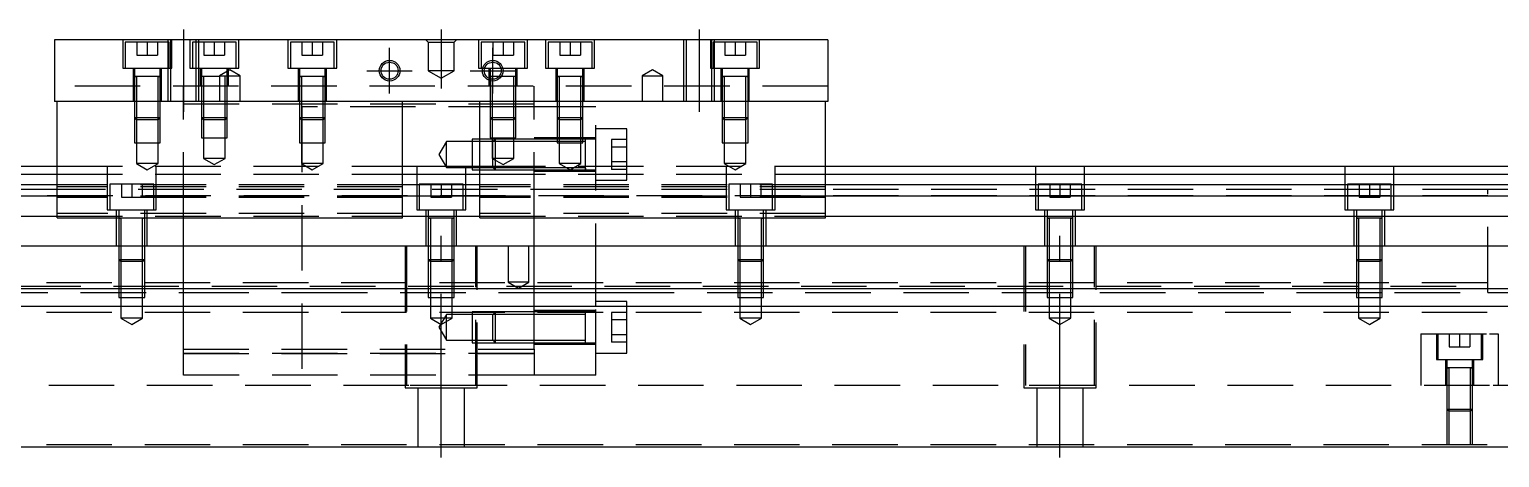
# Model space of a CAD drawing. Extents: x -20 to 743, y -294 to 102.
# Drawn here: x 180.1 to 465.2, y -242.8 to -159.8 of the extents above; entities that cross this region are included whole.
import ezdxf

# ---------------------------------------------------------------- set-up
doc = ezdxf.new("R2010")
doc.units = 0
doc.linetypes.add('CENTER', pattern=[50.8, 31.75, -6.35, 6.35, -6.35])
doc.linetypes.add('DASHED', pattern=[19.05, 12.7, -6.35])
doc.layers.get('0').update_dxf_attribs({"linetype": 'CONTINUOUS'})
doc.layers.add('CENTER', color=1, linetype='CENTER')

msp = doc.modelspace()

# ---------------------------------------------------------------- linework, layer by layer
at = {"color": 7, "linetype": 'CONTINUOUS'}
for p, q in [((185, -161.76), (185, -173.76)), ((335, -161.76), (185, -161.76)), ((335, -161.76), (335, -173.76)), ((335, -173.76), (185, -173.76)), ((185.5, -196.26), (185.5, -173.76)), ((252.5, -196.26), (252.5, -173.76)), ((267.5, -196.26), (267.5, -173.76)), ((334.5, -196.26), (334.5, -173.76)), ((0, -186.26), (185.5, -186.26)), ((0, -187.799608), (185.5, -187.799608)), ((252.5, -186.26), (267.5, -186.26)), ((252.5, -187.799608), (267.5, -187.799608)), ((334.5, -186.26), (520, -186.26)), ((334.5, -187.799608), (520, -187.799608)), ((185.5, -189.88154), (0, -189.88154)), ((267.5, -189.88154), (252.5, -189.88154)), ((520, -189.88154), (334.5, -189.88154)), ((185.5, -192.096666), (0, -192.096666)), ((267.5, -192.096666), (252.5, -192.096666)), ((520, -192.096666), (334.5, -192.096666)), ((0, -195.941934), (185.5, -195.941934)), ((185.5, -196.26), (252.5, -196.26)), ((252.5, -195.941934), (267.5, -195.941934)), ((267.5, -196.26), (334.5, -196.26)), ((334.5, -195.941934), (520, -195.941934)), ((520, -201.76), (0, -201.76)), ((520, -210.06), (0, -210.06)), ((520, -213.46), (0, -213.46)), ((520, -240.76), (0, -240.76))]:
    msp.add_line(p, q, dxfattribs=at)
at = {"color": 3, "linetype": 'DASHED'}
for p, q in [((198.25, -161.76), (198.25, -167.26)), ((207.25, -162.26), (198.75, -162.26)), ((198.75, -162.26), (198.75, -167.26)), ((201, -162.26), (201, -164.76)), ((203, -162.26), (203, -164.76)), ((205, -162.26), (205, -164.76)), ((207.000006, -161.76), (207.000006, -162.26)), ((207.000006, -162.26), (207.000006, -167.26)), ((207.25, -167.26), (207.25, -162.26)), ((207.5, -161.76), (207.5, -173.76)), ((207.75, -167.26), (207.75, -161.76)), ((211.25, -161.76), (211.25, -167.26)), ((212.999994, -162.26), (211.75, -162.26)), ((211.75, -162.26), (211.75, -167.26)), ((212.5, -173.76), (212.5, -161.76)), ((212.999994, -173.76), (212.999994, -161.76)), ((220.25, -162.26), (212.999994, -162.26)), ((214, -162.26), (214, -164.76)), ((216, -162.26), (216, -164.76)), ((218, -162.26), (218, -164.76)), ((220.25, -167.26), (220.25, -162.26)), ((220.75, -167.26), (220.75, -161.76)), ((230.25, -161.76), (230.25, -167.26)), ((239.25, -162.26), (230.75, -162.26)), ((230.75, -162.26), (230.75, -167.26)), ((233, -162.26), (233, -164.76)), ((235, -162.26), (235, -164.76)), ((237, -162.26), (237, -164.76)), ((239.25, -167.26), (239.25, -162.26)), ((239.75, -167.26), (239.75, -161.76)), ((257.5, -162.26), (257, -161.76)), ((257.5, -162.26), (257.5, -167.76)), ((257.5, -162.26), (262.5, -162.26)), ((262.5, -162.26), (263, -161.76)), ((262.5, -167.76), (262.5, -162.26)), ((267.25, -161.76), (267.25, -167.26)), ((276.25, -162.26), (267.75, -162.26)), ((267.75, -162.26), (267.75, -167.26)), ((270, -162.26), (270, -164.76)), ((272, -162.26), (272, -164.76)), ((274, -162.26), (274, -164.76)), ((276.25, -167.26), (276.25, -162.26)), ((276.75, -167.26), (276.75, -161.76)), ((280.25, -161.76), (280.25, -167.26)), ((289.25, -162.26), (280.75, -162.26)), ((280.75, -162.26), (280.75, -167.26)), ((283, -162.26), (283, -164.76)), ((285, -162.26), (285, -164.76)), ((287, -162.26), (287, -164.76)), ((289.25, -167.26), (289.25, -162.26)), ((289.75, -167.26), (289.75, -161.76)), ((307.000006, -161.76), (307.000006, -173.76)), ((307.5, -161.76), (307.5, -173.76)), ((312.25, -161.76), (312.25, -167.26)), ((312.5, -173.76), (312.5, -161.76)), ((321.25, -162.26), (312.75, -162.26)), ((312.75, -162.26), (312.75, -167.26)), ((312.999994, -162.26), (312.999994, -161.76)), ((312.999994, -167.26), (312.999994, -162.26)), ((315, -162.26), (315, -164.76)), ((317, -162.26), (317, -164.76)), ((319, -162.26), (319, -164.76)), ((321.25, -167.26), (321.25, -162.26)), ((321.75, -167.26), (321.75, -161.76)), ((201, -164.76), (203, -164.76)), ((203, -164.76), (205, -164.76)), ((214, -164.76), (216, -164.76)), ((216, -164.76), (218, -164.76)), ((233, -164.76), (235, -164.76)), ((235, -164.76), (237, -164.76)), ((270, -164.76), (272, -164.76)), ((272, -164.76), (274, -164.76)), ((283, -164.76), (285, -164.76)), ((285, -164.76), (287, -164.76)), ((315, -164.76), (317, -164.76)), ((317, -164.76), (319, -164.76)), ((198.25, -167.26), (207.75, -167.26)), ((200.25, -167.26), (200.25, -173.76)), ((200.5, -167.26), (200.5, -168.86)), ((205.5, -168.86), (205.5, -167.26)), ((205.75, -173.76), (205.75, -167.26)), ((207.000006, -167.26), (207.000006, -173.76)), ((211.25, -167.26), (220.75, -167.26)), ((213.25, -167.26), (213.25, -170.76)), ((213.5, -167.26), (213.5, -168.86)), ((219, -167.6053), (217, -168.76)), ((218.5, -168.86), (218.5, -167.26)), ((218.75, -170.76), (218.75, -167.26)), ((221, -168.76), (219, -167.6053)), ((230.25, -167.26), (239.75, -167.26)), ((232.25, -167.26), (232.25, -173.76)), ((232.5, -167.26), (232.5, -168.86)), ((237.5, -168.86), (237.5, -167.26)), ((237.75, -173.76), (237.75, -167.26)), ((262.5, -167.76), (257.5, -167.76)), ((257.5, -167.76), (260, -169.203376)), ((260, -169.203376), (262.5, -167.76)), ((267.25, -167.26), (276.75, -167.26)), ((269.25, -167.26), (269.25, -170.76)), ((269.5, -167.26), (269.5, -168.86)), ((274.5, -168.86), (274.5, -167.26)), ((274.75, -170.76), (274.75, -167.26)), ((280.25, -167.26), (289.75, -167.26)), ((282.25, -167.26), (282.25, -173.76)), ((282.5, -167.26), (282.5, -168.86)), ((287.5, -168.86), (287.5, -167.26)), ((287.75, -173.76), (287.75, -167.26)), ((301, -167.6053), (299, -168.76)), ((303, -168.76), (301, -167.6053)), ((312.25, -167.26), (321.75, -167.26)), ((312.999994, -173.76), (312.999994, -167.26)), ((314.25, -167.26), (314.25, -173.76)), ((314.5, -167.26), (314.5, -168.86)), ((319.5, -168.86), (319.5, -167.26)), ((319.75, -173.76), (319.75, -167.26)), ((335, -170.76), (185, -170.76)), ((200.5, -168.855), (200.5, -168.86)), ((200.5, -168.86), (200.757448, -168.86)), ((200.757468, -168.86), (200.5, -168.86)), ((200.5, -168.86), (200.5, -173.75998)), ((200.5, -168.86), (200.5, -168.865)), ((205.242552, -168.86), (200.757468, -168.86)), ((200.9, -168.86), (200.9, -173.75998)), ((205.1, -173.75998), (205.1, -168.86)), ((205.5, -168.86), (205.242552, -168.86)), ((205.242602, -168.86), (205.5, -168.86)), ((205.5, -168.86), (205.5, -168.855)), ((205.5, -173.75998), (205.5, -168.86)), ((205.5, -168.865), (205.5, -168.86)), ((210, -173.76), (210, -170.76)), ((213.5, -168.855), (213.5, -168.86)), ((213.757468, -168.86), (213.5, -168.86)), ((213.5, -168.86), (213.5, -168.865)), ((213.5, -168.86), (213.5, -170.75998)), ((213.5, -170.76), (213.5, -173.76)), ((213.500006, -170.76), (213.500006, -173.76)), ((216.902224, -168.86), (213.757468, -168.86)), ((213.9, -168.86), (213.9, -170.75998)), ((213.9, -170.76), (213.9, -173.76)), ((217, -168.76), (219, -168.76)), ((217, -168.76), (217, -173.76)), ((218.1, -170.75998), (218.1, -168.86)), ((218.1, -173.76), (218.1, -170.76)), ((218.499994, -173.76), (218.499994, -170.76)), ((218.5, -168.86), (218.5, -168.855)), ((218.5, -168.865), (218.5, -168.86)), ((218.5, -170.75998), (218.5, -168.86)), ((218.5, -173.76), (218.5, -170.76)), ((219, -168.76), (221, -168.76)), ((221, -173.76), (221, -168.76)), ((232.5, -168.855), (232.5, -168.86)), ((232.5, -168.86), (232.757448, -168.86)), ((232.757468, -168.86), (232.5, -168.86)), ((232.5, -168.86), (232.5, -168.865)), ((232.5, -168.86), (232.5, -173.75998)), ((237.242552, -168.86), (232.757468, -168.86)), ((232.9, -168.86), (232.9, -173.75998)), ((237.1, -173.75998), (237.1, -168.86)), ((237.5, -168.86), (237.242552, -168.86)), ((237.242602, -168.86), (237.5, -168.86)), ((237.5, -168.86), (237.5, -168.855)), ((237.5, -168.865), (237.5, -168.86)), ((237.5, -173.75998), (237.5, -168.86)), ((269.5, -168.855), (269.5, -168.86)), ((269.757468, -168.86), (269.5, -168.86)), ((269.5, -168.86), (269.5, -169.332418)), ((269.5, -168.86), (269.5, -168.865)), ((269.5, -169.332418), (269.5, -169.696492)), ((269.5, -169.696492), (269.5, -170.75998)), ((269.5, -170.76), (269.5, -176.86)), ((269.500006, -170.76), (269.500006, -176.86)), ((271.229562, -168.86), (269.757468, -168.86)), ((269.9, -168.86), (269.9, -169.406966)), ((269.9, -169.406966), (269.9, -169.757498)), ((269.9, -169.757498), (269.9, -170.75998)), ((269.9, -170.76), (269.9, -177.26)), ((271.669968, -168.86), (271.229562, -168.86)), ((271.67033, -168.86), (271.229838, -168.86)), ((274.242552, -168.86), (271.669968, -168.86)), ((274.1, -170.75998), (274.1, -168.86)), ((274.1, -173.76), (274.1, -170.76)), ((274.5, -168.86), (274.242552, -168.86)), ((274.499994, -173.76), (274.499994, -170.76)), ((274.5, -168.86), (274.5, -168.855)), ((274.5, -170.75998), (274.5, -168.86)), ((274.5, -168.865), (274.5, -168.86)), ((274.5, -173.76), (274.5, -170.76)), ((278, -173.76), (278, -170.76)), ((282.5, -168.855), (282.5, -168.86)), ((282.5, -168.86), (282.757448, -168.86)), ((282.757468, -168.86), (282.5, -168.86)), ((282.5, -168.86), (282.5, -173.75998)), ((282.5, -168.86), (282.5, -168.865)), ((287.242552, -168.86), (282.757468, -168.86)), ((282.9, -168.86), (282.9, -173.75998)), ((287.1, -173.75998), (287.1, -168.86)), ((287.5, -168.86), (287.242552, -168.86)), ((287.242602, -168.86), (287.5, -168.86)), ((287.5, -168.86), (287.5, -168.855)), ((287.5, -173.75998), (287.5, -168.86)), ((287.5, -168.865), (287.5, -168.86)), ((299, -168.76), (301, -168.76)), ((299, -168.76), (299, -173.76)), ((301, -168.76), (303, -168.76)), ((303, -173.76), (303, -168.76)), ((314.5, -168.855), (314.5, -168.86)), ((314.5, -168.86), (314.757448, -168.86)), ((314.757468, -168.86), (314.5, -168.86)), ((314.5, -168.86), (314.5, -168.865)), ((314.5, -168.86), (314.5, -173.75998)), ((319.242552, -168.86), (314.757468, -168.86)), ((314.9, -168.86), (314.9, -173.75998)), ((319.1, -173.75998), (319.1, -168.86)), ((319.5, -168.86), (319.242552, -168.86)), ((319.242602, -168.86), (319.5, -168.86)), ((319.5, -168.86), (319.5, -168.855)), ((319.5, -168.865), (319.5, -168.86)), ((319.5, -173.75998), (319.5, -168.86)), ((200.5, -173.76), (200.5, -176.86)), ((200.500006, -173.76), (200.500006, -176.860006)), ((200.9, -173.76), (200.9, -177.26)), ((205.1, -177.26), (205.1, -173.76)), ((205.499994, -176.860006), (205.499994, -173.76)), ((205.5, -176.86), (205.5, -173.76)), ((210, -196.26), (210, -173.76)), ((213.5, -173.76), (213.5, -176.86)), ((213.500006, -173.76), (213.500006, -176.860006)), ((213.9, -173.76), (213.9, -177.26)), ((218.1, -177.26), (218.1, -173.76)), ((218.499994, -176.860006), (218.499994, -173.76)), ((218.5, -176.86), (218.5, -173.76)), ((232.5, -173.76), (232.5, -176.86)), ((232.500006, -173.76), (232.500006, -176.860006)), ((232.9, -173.76), (232.9, -177.26)), ((237.1, -177.26), (237.1, -173.76)), ((237.499994, -176.860006), (237.499994, -173.76)), ((237.5, -176.86), (237.5, -173.76)), ((274.1, -177.26), (274.1, -173.76)), ((274.499994, -176.860006), (274.499994, -173.76)), ((274.5, -176.86), (274.5, -173.76)), ((278, -196.26), (278, -173.76)), ((282.5, -173.76), (282.5, -176.86)), ((282.500006, -173.76), (282.500006, -176.860006)), ((282.9, -173.76), (282.9, -177.26)), ((287.1, -177.26), (287.1, -173.76)), ((287.499994, -176.860006), (287.499994, -173.76)), ((287.5, -176.86), (287.5, -173.76)), ((314.5, -173.76), (314.5, -176.86)), ((314.500006, -173.76), (314.500006, -176.860006)), ((314.9, -173.76), (314.9, -177.26)), ((319.1, -177.26), (319.1, -173.76)), ((319.499994, -176.860006), (319.499994, -173.76)), ((319.5, -176.86), (319.5, -173.76)), ((278, -174.26), (210, -174.26)), ((233, -174.76), (233, -226.76)), ((274.1, -174.76), (233, -174.76)), ((274.5, -174.76), (274.1, -174.76)), ((278, -174.76), (274.5, -174.76)), ((282.5, -174.76), (278, -174.76)), ((282.9, -174.76), (282.5, -174.76)), ((287.1, -174.76), (282.9, -174.76)), ((287.5, -174.76), (287.1, -174.76)), ((290, -174.76), (287.5, -174.76)), ((290, -210.06), (290, -174.76)), ((200.5, -176.86), (205.5, -176.86)), ((200.5, -176.86), (200.9, -177.26)), ((200.500006, -176.86002), (200.500006, -181.76)), ((205.1, -177.26), (200.9, -177.26)), ((200.9, -177.26002), (200.9, -181.76)), ((205.1, -177.26), (205.5, -176.86)), ((205.1, -181.76), (205.1, -177.26002)), ((205.499994, -181.76), (205.499994, -176.86002)), ((213.5, -176.86), (218.5, -176.86)), ((213.5, -176.86), (213.9, -177.26)), ((213.500006, -176.86002), (213.500006, -180.76)), ((218.1, -177.26), (213.9, -177.26)), ((213.9, -177.26002), (213.9, -180.76)), ((218.1, -177.26), (218.5, -176.86)), ((218.1, -180.76), (218.1, -177.26002)), ((218.499994, -180.76), (218.499994, -176.86002)), ((232.5, -176.86), (237.5, -176.86)), ((232.5, -176.86), (232.9, -177.26)), ((232.500006, -176.86002), (232.500006, -181.76)), ((237.1, -177.26), (232.9, -177.26)), ((232.9, -177.26002), (232.9, -181.76)), ((237.1, -177.26), (237.5, -176.86)), ((237.1, -181.76), (237.1, -177.26002)), ((237.499994, -181.76), (237.499994, -176.86002)), ((269.5, -176.86), (274.5, -176.86)), ((269.5, -176.86), (269.9, -177.26)), ((269.500006, -176.86002), (269.500006, -180.76)), ((274.1, -177.26), (269.9, -177.26)), ((269.9, -177.26002), (269.9, -180.76)), ((274.1, -177.26), (274.5, -176.86)), ((274.1, -180.76), (274.1, -177.26002)), ((274.499994, -180.76), (274.499994, -176.86002)), ((282.5, -176.86), (287.5, -176.86)), ((282.5, -176.86), (282.9, -177.26)), ((282.500006, -176.86002), (282.500006, -181.76)), ((287.1, -177.26), (282.9, -177.26)), ((282.9, -177.26002), (282.9, -181.76)), ((287.1, -177.26), (287.5, -176.86)), ((287.1, -181.76), (287.1, -177.26002)), ((287.499994, -181.76), (287.499994, -176.86002)), ((296, -179.01), (290, -179.01)), ((296, -189.01), (296, -179.01)), ((314.5, -176.86), (319.5, -176.86)), ((314.5, -176.86), (314.9, -177.26)), ((314.500006, -176.86002), (314.500006, -181.76)), ((319.1, -177.26), (314.9, -177.26)), ((314.9, -177.26002), (314.9, -181.76)), ((319.1, -177.26), (319.5, -176.86)), ((319.1, -181.76), (319.1, -177.26002)), ((319.499994, -181.76), (319.499994, -176.86002)), ((200.500006, -181.76), (205.499994, -181.76)), ((200.9, -181.76), (200.9, -185.76)), ((205.1, -185.76), (205.1, -181.76)), ((213.500006, -180.76), (218.499994, -180.76)), ((213.9, -180.76), (213.9, -184.76)), ((218.1, -184.76), (218.1, -180.76)), ((232.500006, -181.76), (237.499994, -181.76)), ((232.9, -181.76), (232.9, -185.76)), ((237.1, -185.76), (237.1, -181.76)), ((261, -181.51), (259.556624, -184.01)), ((261, -186.51), (261, -181.51)), ((266, -181.51), (261, -181.51)), ((266, -181.010006), (266, -187.009994)), ((270.49998, -181.010006), (266, -181.010006)), ((269.99998, -181.51), (266, -181.51)), ((269.500006, -180.76), (274.499994, -180.76)), ((269.9, -180.76), (269.9, -184.76)), ((270.5, -181.01), (270, -181.51)), ((270, -186.51), (270, -181.51)), ((278, -181.51), (270, -181.51)), ((270.5, -181.01), (270.5, -187.01)), ((278, -181.01), (270.5, -181.01)), ((278, -181.010006), (270.5, -181.010006)), ((274.1, -184.76), (274.1, -180.76)), ((290, -180.76), (278, -180.76)), ((282.500006, -181.01), (278.00002, -181.01)), ((288, -181.51), (278.00002, -181.51)), ((287.499994, -181.01), (282.500006, -181.01)), ((282.500006, -181.76), (287.499994, -181.76)), ((282.9, -181.76), (282.9, -185.76)), ((287.1, -185.76), (287.1, -181.76)), ((288, -181.01), (287.499994, -181.01)), ((288, -181.01), (287.995, -181.01)), ((288, -181.359602), (288, -181.01)), ((288.005, -181.01), (288, -181.01)), ((290, -181.01), (288, -181.01)), ((288, -183.84997), (288, -181.359602)), ((293, -181.123248), (293, -182.566624)), ((296, -181.123248), (293, -181.123248)), ((314.500006, -181.76), (319.499994, -181.76)), ((314.9, -181.76), (314.9, -185.76)), ((319.1, -185.76), (319.1, -181.76)), ((218.1, -184.76), (213.9, -184.76)), ((213.9, -184.76), (216, -185.972436)), ((216, -185.972436), (218.1, -184.76)), ((259.556624, -184.01), (261, -186.51)), ((274.1, -184.76), (269.9, -184.76)), ((269.9, -184.76), (272, -185.972436)), ((272, -185.972436), (274.1, -184.76)), ((288, -184.21006), (288, -183.84997)), ((288, -186.66035), (288, -184.21006)), ((293, -182.566624), (293, -185.453376)), ((296, -182.566624), (293, -182.566624)), ((185.5, -186.26), (252.5, -186.26)), ((185.5, -187.799608), (252.5, -187.799608)), ((195.25, -186.26), (195.25, -194.76)), ((205.1, -185.76), (200.9, -185.76)), ((200.9, -185.76), (203, -186.972436)), ((203, -186.972436), (205.1, -185.76)), ((204.75, -194.76), (204.75, -186.26)), ((237.1, -185.76), (232.9, -185.76)), ((232.9, -185.76), (235, -186.972436)), ((235, -186.972436), (237.1, -185.76)), ((255.25, -186.26), (255.25, -194.76)), ((261, -186.51), (266, -186.51)), ((264.75, -194.76), (264.75, -186.26)), ((266, -186.51), (269.99998, -186.51)), ((266, -187.009994), (270.49998, -187.009994)), ((267.5, -186.26), (334.5, -186.26)), ((267.5, -187.799608), (334.5, -187.799608)), ((270, -186.51), (270.5, -187.01)), ((270, -186.51), (278, -186.51)), ((270.5, -187.009994), (278, -187.009994)), ((270.5, -187.01), (278, -187.01)), ((278, -187.26), (290, -187.26)), ((278.00002, -186.51), (288, -186.51)), ((278.00002, -187.01), (288.005, -187.01)), ((287.1, -185.76), (282.9, -185.76)), ((282.9, -185.76), (285, -186.972436)), ((285, -186.972436), (287.1, -185.76)), ((287.995, -187.01), (290, -187.01)), ((288, -187.01), (288, -186.66035)), ((288, -186.660398), (288, -187.01)), ((293, -185.453376), (293, -186.896752)), ((296, -185.453376), (293, -185.453376)), ((296, -186.896752), (293, -186.896752)), ((319.1, -185.76), (314.9, -185.76)), ((314.9, -185.76), (317, -186.972436)), ((315.25, -186.26), (315.25, -194.76)), ((317, -186.972436), (319.1, -185.76)), ((324.75, -194.76), (324.75, -186.26)), ((375.25, -186.26), (375.25, -194.76)), ((384.75, -194.76), (384.75, -186.26)), ((435.25, -186.26), (435.25, -194.76)), ((444.75, -194.76), (444.75, -186.26)), ((185.5, -190.76), (28, -190.76)), ((252.5, -189.88154), (185.5, -189.88154)), ((252.5, -190.28668), (185.5, -190.28668)), ((232.99998, -190.76), (185.5, -190.76)), ((204.25, -189.76), (195.75, -189.76)), ((195.75, -189.76), (195.75, -194.76)), ((198, -189.76), (198, -192.26)), ((200, -189.76), (200, -192.26)), ((202, -189.76), (202, -192.26)), ((204.25, -194.76), (204.25, -189.76)), ((290, -190.76), (233, -190.76)), ((264.25, -189.76), (255.75, -189.76)), ((255.75, -189.76), (255.75, -194.76)), ((258, -189.76), (258, -192.26)), ((260, -189.76), (260, -192.26)), ((262, -189.76), (262, -192.26)), ((264.25, -194.76), (264.25, -189.76)), ((334.5, -189.88154), (267.5, -189.88154)), ((334.5, -190.28668), (267.5, -190.28668)), ((290, -189.01), (296, -189.01)), ((334.5, -190.76), (290.00002, -190.76)), ((324.25, -189.76), (315.75, -189.76)), ((315.75, -189.76), (315.75, -194.76)), ((318, -189.76), (318, -192.26)), ((320, -189.76), (320, -192.26)), ((322, -189.76), (322, -192.26)), ((324.25, -194.76), (324.25, -189.76)), ((463, -190.76), (334.5, -190.76)), ((384.25, -189.76), (375.75, -189.76)), ((375.75, -189.76), (375.75, -194.76)), ((378, -189.76), (378, -192.26)), ((380, -189.76), (380, -192.26)), ((382, -189.76), (382, -192.26)), ((384.25, -194.76), (384.25, -189.76)), ((444.25, -189.76), (435.75, -189.76)), ((435.75, -189.76), (435.75, -194.76)), ((438, -189.76), (438, -192.26)), ((440, -189.76), (440, -192.26)), ((442, -189.76), (442, -192.26)), ((444.25, -194.76), (444.25, -189.76)), ((463, -190.76), (462.995, -190.76)), ((463, -190.760502), (463, -190.76)), ((472, -190.76), (463, -190.76)), ((463.005, -190.76), (463, -190.76)), ((463, -210.76), (463, -190.760502)), ((463, -192.01), (25, -192.01)), ((252.5, -192.096666), (185.5, -192.096666)), ((252.5, -192.34), (185.5, -192.34)), ((198, -192.26), (200, -192.26)), ((200, -192.26), (202, -192.26)), ((258, -192.26), (260, -192.26)), ((260, -192.26), (262, -192.26)), ((334.5, -192.096666), (267.5, -192.096666)), ((334.5, -192.34), (267.5, -192.34)), ((318, -192.26), (320, -192.26)), ((320, -192.26), (322, -192.26)), ((378, -192.26), (380, -192.26)), ((380, -192.26), (382, -192.26)), ((438, -192.26), (440, -192.26)), ((440, -192.26), (442, -192.26)), ((252.5, -195.437372), (185.5, -195.437372)), ((185.5, -195.941934), (252.5, -195.941934)), ((195.25, -194.76), (204.75, -194.76)), ((197, -194.76), (197, -201.76)), ((197.5, -194.76), (197.5, -196.36)), ((197.5, -196.355), (197.5, -196.36)), ((197.5, -196.36), (197.757448, -196.36)), ((197.757468, -196.36), (197.5, -196.36)), ((197.5, -196.36), (197.5, -196.365)), ((197.5, -196.36), (197.5, -201.75998)), ((202.242552, -196.36), (197.757468, -196.36)), ((197.9, -196.36), (197.9, -201.75998)), ((202.1, -201.75998), (202.1, -196.36)), ((202.5, -196.36), (202.242552, -196.36)), ((202.242602, -196.36), (202.5, -196.36)), ((202.5, -196.36), (202.5, -194.76)), ((202.5, -196.36), (202.5, -196.355)), ((202.5, -196.365), (202.5, -196.36)), ((202.5, -201.75998), (202.5, -196.36)), ((203, -201.76), (203, -194.76)), ((210, -201.76), (210, -196.26)), ((255.25, -194.76), (264.75, -194.76)), ((257, -194.76), (257, -201.76)), ((257.5, -194.76), (257.5, -196.36)), ((257.5, -196.355), (257.5, -196.36)), ((257.5, -196.36), (257.757448, -196.36)), ((257.757468, -196.36), (257.5, -196.36)), ((257.5, -196.36), (257.5, -196.365)), ((257.5, -196.36), (257.5, -201.75998)), ((262.242552, -196.36), (257.757468, -196.36)), ((257.9, -196.36), (257.9, -201.75998)), ((262.1, -201.75998), (262.1, -196.36)), ((262.5, -196.36), (262.242552, -196.36)), ((262.242602, -196.36), (262.5, -196.36)), ((262.5, -196.36), (262.5, -194.76)), ((262.5, -196.36), (262.5, -196.355)), ((262.5, -196.365), (262.5, -196.36)), ((262.5, -201.75998), (262.5, -196.36)), ((263, -201.76), (263, -194.76)), ((334.5, -195.437372), (267.5, -195.437372)), ((267.5, -195.941934), (334.5, -195.941934)), ((278, -201.76), (278, -196.26)), ((315.25, -194.76), (324.75, -194.76)), ((317, -194.76), (317, -201.76)), ((317.5, -194.76), (317.5, -196.36)), ((317.5, -196.355), (317.5, -196.36)), ((317.5, -196.36), (317.757448, -196.36)), ((317.757468, -196.36), (317.5, -196.36)), ((317.5, -196.36), (317.5, -196.365)), ((317.5, -196.36), (317.5, -201.75998)), ((322.242552, -196.36), (317.757468, -196.36)), ((317.9, -196.36), (317.9, -201.75998)), ((322.1, -201.75998), (322.1, -196.36)), ((322.5, -196.36), (322.242552, -196.36)), ((322.242602, -196.36), (322.5, -196.36)), ((322.5, -196.36), (322.5, -194.76)), ((322.5, -196.36), (322.5, -196.355)), ((322.5, -196.365), (322.5, -196.36)), ((322.5, -201.75998), (322.5, -196.36)), ((323, -201.76), (323, -194.76)), ((375.25, -194.76), (384.75, -194.76)), ((377, -194.76), (377, -201.76)), ((377.5, -194.76), (377.5, -196.36)), ((377.5, -196.355), (377.5, -196.36)), ((377.5, -196.36), (377.757448, -196.36)), ((377.757468, -196.36), (377.5, -196.36)), ((377.5, -196.36), (377.5, -196.365)), ((377.5, -196.36), (377.5, -201.75998)), ((382.242552, -196.36), (377.757468, -196.36)), ((377.9, -196.36), (377.9, -201.75998)), ((382.1, -201.75998), (382.1, -196.36)), ((382.5, -196.36), (382.242552, -196.36)), ((382.242602, -196.36), (382.5, -196.36)), ((382.5, -196.36), (382.5, -194.76)), ((382.5, -196.36), (382.5, -196.355)), ((382.5, -196.365), (382.5, -196.36)), ((382.5, -201.75998), (382.5, -196.36)), ((383, -201.76), (383, -194.76)), ((435.25, -194.76), (444.75, -194.76)), ((437, -194.76), (437, -201.76)), ((437.5, -194.76), (437.5, -196.36)), ((437.5, -196.355), (437.5, -196.36)), ((437.5, -196.36), (437.757448, -196.36)), ((437.757468, -196.36), (437.5, -196.36)), ((437.5, -196.36), (437.5, -196.365)), ((437.5, -196.36), (437.5, -201.75998)), ((442.242552, -196.36), (437.757468, -196.36)), ((437.9, -196.36), (437.9, -201.75998)), ((442.1, -201.75998), (442.1, -196.36)), ((442.5, -196.36), (442.242552, -196.36)), ((442.242602, -196.36), (442.5, -196.36)), ((442.5, -196.36), (442.5, -194.76)), ((442.5, -196.36), (442.5, -196.355)), ((442.5, -196.365), (442.5, -196.36)), ((442.5, -201.75998), (442.5, -196.36)), ((443, -201.76), (443, -194.76)), ((197.5, -201.76), (197.5, -204.36)), ((197.500006, -201.76), (197.500006, -204.360006)), ((197.9, -201.76), (197.9, -204.76)), ((202.1, -204.76), (202.1, -201.76)), ((202.499994, -204.360006), (202.499994, -201.76)), ((202.5, -204.36), (202.5, -201.76)), ((210, -210.06), (210, -201.76)), ((253, -201.76), (253, -229.26)), ((253.291796, -201.76), (253.291796, -228.76)), ((257.5, -201.76), (257.5, -204.36)), ((257.500006, -201.76), (257.500006, -204.360006)), ((257.9, -201.76), (257.9, -204.76)), ((262.1, -204.76), (262.1, -201.76)), ((262.499994, -204.360006), (262.499994, -201.76)), ((262.5, -204.36), (262.5, -201.76)), ((266.708204, -228.76), (266.708204, -201.76)), ((267, -229.26), (267, -201.76)), ((273, -201.76), (273, -208.76)), ((277, -208.76), (277, -201.76)), ((278, -210.06), (278, -201.76)), ((317.5, -201.76), (317.5, -204.36)), ((317.500006, -201.76), (317.500006, -204.360006)), ((317.9, -201.76), (317.9, -204.76)), ((322.1, -204.76), (322.1, -201.76)), ((322.499994, -204.360006), (322.499994, -201.76)), ((322.5, -204.36), (322.5, -201.76)), ((373, -201.76), (373, -229.26)), ((373.291796, -201.76), (373.291796, -228.76)), ((377.5, -201.76), (377.5, -204.36)), ((377.500006, -201.76), (377.500006, -204.360006)), ((377.9, -201.76), (377.9, -204.76)), ((382.1, -204.76), (382.1, -201.76)), ((382.499994, -204.360006), (382.499994, -201.76)), ((382.5, -204.36), (382.5, -201.76)), ((386.708204, -228.76), (386.708204, -201.76)), ((387, -229.26), (387, -201.76)), ((437.5, -201.76), (437.5, -204.36)), ((437.500006, -201.76), (437.500006, -204.360006)), ((437.9, -201.76), (437.9, -204.76)), ((442.1, -204.76), (442.1, -201.76)), ((442.499994, -204.360006), (442.499994, -201.76)), ((442.5, -204.36), (442.5, -201.76)), ((197.5, -204.36), (202.5, -204.36)), ((197.5, -204.36), (197.9, -204.76)), ((197.500006, -204.36002), (197.500006, -210.06)), ((202.1, -204.76), (197.9, -204.76)), ((197.9, -204.76002), (197.9, -211.76)), ((202.1, -204.76), (202.5, -204.36)), ((202.1, -211.76), (202.1, -204.76002)), ((202.499994, -210.06), (202.499994, -204.36002)), ((257.5, -204.36), (262.5, -204.36)), ((257.5, -204.36), (257.9, -204.76)), ((257.500006, -204.36002), (257.500006, -210.06)), ((262.1, -204.76), (257.9, -204.76)), ((257.9, -204.76002), (257.9, -211.76)), ((262.1, -204.76), (262.5, -204.36)), ((262.1, -211.76), (262.1, -204.76002)), ((262.499994, -210.06), (262.499994, -204.36002)), ((317.5, -204.36), (322.5, -204.36)), ((317.5, -204.36), (317.9, -204.76)), ((317.500006, -204.36002), (317.500006, -210.06)), ((322.1, -204.76), (317.9, -204.76)), ((317.9, -204.76002), (317.9, -211.76)), ((322.1, -204.76), (322.5, -204.36)), ((322.1, -211.76), (322.1, -204.76002)), ((322.499994, -210.06), (322.499994, -204.36002)), ((377.5, -204.36), (382.5, -204.36)), ((377.5, -204.36), (377.9, -204.76)), ((377.500006, -204.36002), (377.500006, -210.06)), ((382.1, -204.76), (377.9, -204.76)), ((377.9, -204.76002), (377.9, -211.76)), ((382.1, -204.76), (382.5, -204.36)), ((382.1, -211.76), (382.1, -204.76002)), ((382.499994, -210.06), (382.499994, -204.36002)), ((437.5, -204.36), (442.5, -204.36)), ((437.5, -204.36), (437.9, -204.76)), ((437.500006, -204.36002), (437.500006, -210.06)), ((442.1, -204.76), (437.9, -204.76)), ((437.9, -204.76002), (437.9, -211.76)), ((442.1, -204.76), (442.5, -204.36)), ((442.1, -211.76), (442.1, -204.76002)), ((442.499994, -210.06), (442.499994, -204.36002)), ((520, -208.91), (0, -208.91)), ((25, -209.51), (463, -209.51)), ((56.708204, -210.76), (210, -210.76)), ((197.500006, -210.06), (197.500006, -211.76)), ((197.500006, -210.76), (202.499994, -210.76)), ((202.499994, -211.76), (202.499994, -210.06)), ((210, -213.46), (210, -210.06)), ((210, -210.76), (232.99998, -210.76)), ((233, -210.759994), (278, -210.759994)), ((233, -210.76), (278, -210.76)), ((257.500006, -210.06), (257.500006, -211.76)), ((257.500006, -210.76), (262.499994, -210.76)), ((262.499994, -211.76), (262.499994, -210.06)), ((277, -208.76), (273, -208.76)), ((273, -208.76), (275, -209.9147)), ((275, -209.9147), (277, -208.76)), ((278, -213.46), (278, -210.06)), ((278, -210.759994), (287.500006, -210.759994)), ((278, -210.76), (287.500006, -210.76)), ((287.500006, -210.759994), (290, -210.759994)), ((287.500006, -210.76), (290, -210.76)), ((290, -211.76), (290, -210.06)), ((290.00002, -210.76), (292.499994, -210.76)), ((292.499994, -210.76), (463, -210.76)), ((317.500006, -210.06), (317.500006, -211.76)), ((317.500006, -210.76), (322.499994, -210.76)), ((322.499994, -211.76), (322.499994, -210.06)), ((377.500006, -210.06), (377.500006, -211.76)), ((377.500006, -210.76), (382.499994, -210.76)), ((382.499994, -211.76), (382.499994, -210.06)), ((437.500006, -210.06), (437.500006, -211.76)), ((437.500006, -210.76), (442.499994, -210.76)), ((442.499994, -211.76), (442.499994, -210.06)), ((462.995, -210.76), (463, -210.76)), ((463, -210.76), (463.291796, -210.76)), ((463, -210.76), (463.005, -210.76)), ((463.291796, -210.76), (472, -210.76)), ((197.500006, -211.76), (202.499994, -211.76)), ((197.9, -211.76), (197.9, -215.76)), ((202.1, -215.76), (202.1, -211.76)), ((210, -221.76), (210, -213.46)), ((257.500006, -211.76), (262.499994, -211.76)), ((257.9, -211.76), (257.9, -215.76)), ((262.1, -215.76), (262.1, -211.76)), ((278, -221.76), (278, -213.46)), ((290, -213.46), (290, -211.76)), ((296, -212.51), (290, -212.51)), ((290, -226.76), (290, -213.46)), ((296, -213.46), (296, -212.51)), ((296, -222.51), (296, -213.46)), ((317.500006, -211.76), (322.499994, -211.76)), ((317.9, -211.76), (317.9, -215.76)), ((322.1, -215.76), (322.1, -211.76)), ((377.500006, -211.76), (382.499994, -211.76)), ((377.9, -211.76), (377.9, -215.76)), ((382.1, -215.76), (382.1, -211.76)), ((437.500006, -211.76), (442.499994, -211.76)), ((437.9, -211.76), (437.9, -215.76)), ((442.1, -215.76), (442.1, -211.76)), ((520, -214.61), (0, -214.61)), ((202.1, -215.76), (197.9, -215.76)), ((197.9, -215.76), (200, -216.972436)), ((200, -216.972436), (202.1, -215.76)), ((262.1, -215.76), (257.9, -215.76)), ((257.9, -215.76), (260, -216.972436)), ((261, -215.01), (259.556624, -217.51)), ((260, -216.972436), (262.1, -215.76)), ((261, -220.01), (261, -215.01)), ((266, -215.01), (261, -215.01)), ((266, -214.510006), (266, -220.509994)), ((270.49998, -214.510006), (266, -214.510006)), ((269.99998, -215.01), (266, -215.01)), ((270.5, -214.51), (270, -215.01)), ((270, -220.01), (270, -215.01)), ((278, -215.01), (270, -215.01)), ((270.5, -214.51), (270.5, -220.51)), ((278, -214.51), (270.5, -214.51)), ((278, -214.510006), (270.5, -214.510006)), ((290, -214.26), (278, -214.26)), ((288, -214.51), (278.00002, -214.51)), ((288, -215.01), (278.00002, -215.01)), ((288, -214.51), (287.995, -214.51)), ((290, -214.51), (288, -214.51)), ((288.005, -214.51), (288, -214.51)), ((288, -217.34997), (288, -214.61)), ((293, -214.623248), (293, -216.066624)), ((296, -214.623248), (293, -214.623248)), ((296, -216.066624), (293, -216.066624)), ((293, -216.066624), (293, -218.953376)), ((322.1, -215.76), (317.9, -215.76)), ((317.9, -215.76), (320, -216.972436)), ((320, -216.972436), (322.1, -215.76)), ((382.1, -215.76), (377.9, -215.76)), ((377.9, -215.76), (380, -216.972436)), ((380, -216.972436), (382.1, -215.76)), ((442.1, -215.76), (437.9, -215.76)), ((437.9, -215.76), (440, -216.972436)), ((440, -216.972436), (442.1, -215.76)), ((259.556624, -217.51), (261, -220.01)), ((288, -217.71006), (288, -217.34997)), ((288, -220.16035), (288, -217.71006)), ((293, -218.953376), (293, -220.396752)), ((296, -218.953376), (293, -218.953376)), ((450, -218.76), (450, -228.76)), ((450, -218.76), (463.291796, -218.76)), ((453, -218.76), (453, -223.76)), ((453.25, -218.76), (453.25, -223.76)), ((455.5, -218.76), (455.5, -221.26)), ((457.5, -218.76), (457.5, -221.26)), ((459.5, -218.76), (459.5, -221.26)), ((461.75, -223.76), (461.75, -218.76)), ((462, -223.76), (462, -218.76)), ((463.291796, -218.76), (465, -218.76)), ((465, -218.76), (465, -228.76)), ((210, -221.76), (278, -221.76)), ((210, -226.76), (210, -221.76)), ((261, -220.01), (266, -220.01)), ((266, -220.01), (269.99998, -220.01)), ((266, -220.509994), (270.49998, -220.509994)), ((270, -220.01), (278, -220.01)), ((270, -220.01), (270.5, -220.51)), ((270.5, -220.509994), (278, -220.509994)), ((270.5, -220.51), (278, -220.51)), ((278, -220.76), (290, -220.76)), ((278, -221.76), (278, -226.76)), ((278.00002, -220.01), (288, -220.01)), ((278.00002, -220.51), (288, -220.51)), ((287.995, -220.51), (288, -220.51)), ((288, -220.51), (288, -220.16035)), ((288, -220.51), (290, -220.51)), ((288, -220.51), (288.005, -220.51)), ((296, -220.396752), (293, -220.396752)), ((455.5, -221.26), (457.5, -221.26)), ((457.5, -221.26), (459.5, -221.26)), ((210, -222.606052), (278, -222.606052)), ((278, -222.606052), (210, -222.606052)), ((290, -222.51), (296, -222.51)), ((453, -223.76), (462, -223.76)), ((454.75, -223.76), (454.75, -228.76)), ((455, -223.76), (455, -225.365)), ((460, -225.365), (460, -223.76)), ((460.25, -228.76), (460.25, -223.76)), ((278, -226.76), (210, -226.76)), ((290, -226.76), (278, -226.76)), ((455, -225.355), (455, -228.75998)), ((455, -225.36), (455.257448, -225.36)), ((455.257468, -225.36), (455, -225.36)), ((459.742552, -225.36), (455.257468, -225.36)), ((455.4, -225.36), (455.4, -228.75998)), ((459.6, -228.75998), (459.6, -225.36)), ((460, -225.36), (459.742552, -225.36)), ((459.742602, -225.36), (460, -225.36)), ((460, -228.75998), (460, -225.355)), ((463.291796, -228.76), (0, -228.76)), ((253, -229.26), (260, -229.26)), ((266.708204, -228.76), (253.291796, -228.76)), ((255.5, -229.26), (255.5, -240.76)), ((260, -229.26), (267, -229.26)), ((264.5, -240.76), (264.5, -229.26)), ((373, -229.26), (380, -229.26)), ((386.708204, -228.76), (373.291796, -228.76)), ((375.5, -229.26), (375.5, -240.76)), ((380, -229.26), (387, -229.26)), ((384.5, -240.76), (384.5, -229.26)), ((455, -228.76), (455, -233.36)), ((455.000006, -228.76), (455.000006, -233.360006)), ((455.4, -228.76), (455.4, -233.76)), ((459.6, -233.76), (459.6, -228.76)), ((459.999994, -233.360006), (459.999994, -228.76)), ((460, -233.36), (460, -228.76)), ((476.708204, -228.76), (463.291796, -228.76)), ((455, -233.36), (460, -233.36)), ((455, -233.36), (455.4, -233.76)), ((455.000006, -233.36002), (455.000006, -240.26)), ((459.6, -233.76), (455.4, -233.76)), ((455.4, -233.76002), (455.4, -240.26)), ((459.6, -233.76), (460, -233.36)), ((459.6, -240.26), (459.6, -233.76002)), ((459.999994, -240.26), (459.999994, -233.36002)), ((520, -240.26), (6.499992, -240.26))]:
    msp.add_line(p, q, dxfattribs=at)
at = {"color": 3, "linetype": 'CONTINUOUS'}
for centre in [(250, -167.76), (270, -167.76)]:
    msp.add_circle(centre, 2, dxfattribs=at)
at = {"color": 7, "linetype": 'CONTINUOUS'}
for centre in [(250, -167.76), (270, -167.76)]:
    msp.add_circle(centre, 1.65, dxfattribs=at)
at = {"layer": 'CENTER', "color": 1, "linetype": 'CENTER'}
for p, q in [((210, -159.76), (210, -175.76)), ((260, -159.76), (260, -171.203376)), ((310, -159.76), (310, -175.76)), ((250, -172.16), (250, -163.36)), ((270, -172.16), (270, -163.36)), ((245.6, -167.76), (254.4, -167.76)), ((265.6, -167.76), (274.4, -167.76)), ((260, -242.76), (260, -199.76)), ((380, -242.76), (380, -199.76))]:
    msp.add_line(p, q, dxfattribs=at)

doc.saveas('drawing.dxf')
